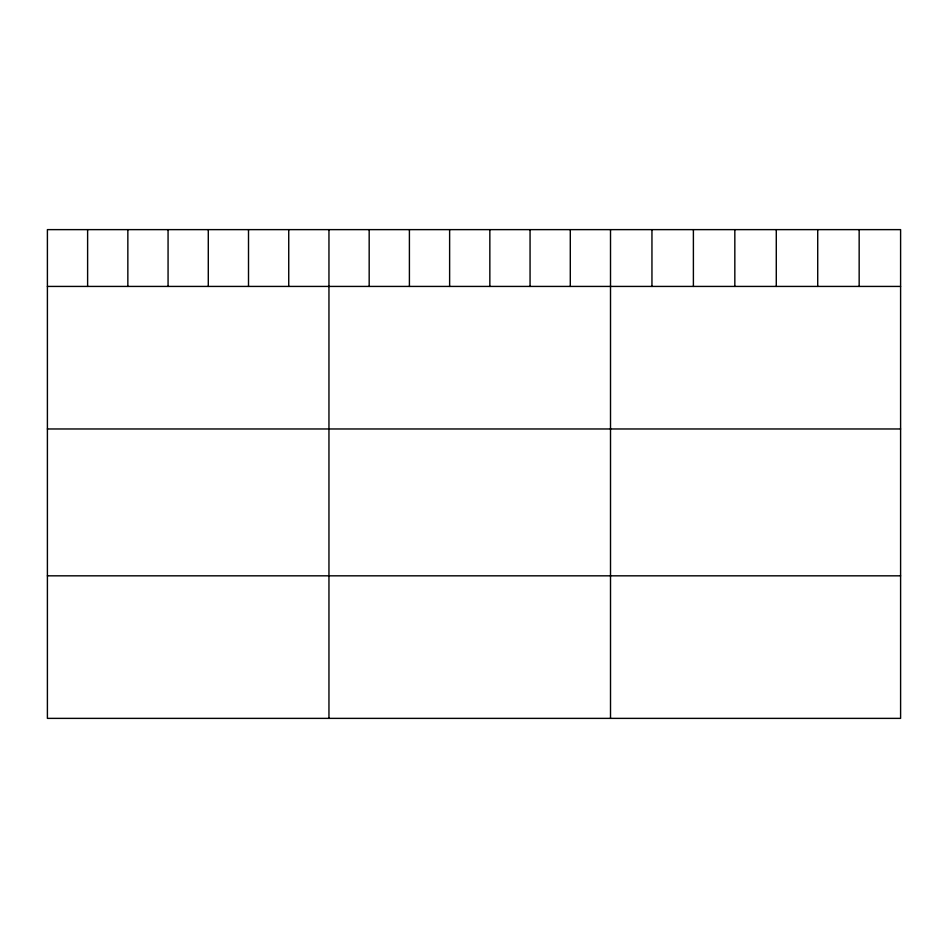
<?xml version="1.0" encoding="UTF-8"?>
<svg xmlns="http://www.w3.org/2000/svg" width="948" height="948" viewBox="0 0 948 948"><rect width="100%" height="100%" fill="white"/><g stroke="black" fill="none" stroke-linecap="round" stroke-linejoin="round"><path stroke-width="1.42" d="M900.6 286.426L900.6 718.371L47.4 718.371L47.4 229.629L900.6 229.629L900.6 286.426L47.4 286.426M47.4 428.97L900.6 428.97M47.4 575.827L900.6 575.827M859.161 229.629L859.161 286.426M817.721 229.629L817.721 286.426M776.282 229.629L776.282 286.426M734.83 229.629L734.83 286.426M693.391 229.629L693.391 286.426M651.951 229.629L651.951 286.426M610.512 229.629L610.512 718.371M570.293 229.629L570.293 286.426M530.062 229.629L530.062 286.426M489.843 229.629L489.843 286.426M449.625 229.629L449.625 286.426M409.406 229.629L409.406 286.426M369.175 229.629L369.175 286.426M328.956 229.629L328.956 718.371M288.737 229.629L288.737 286.426M248.506 229.629L248.506 286.426M208.287 229.629L208.287 286.426M168.069 229.629L168.069 286.426M127.85 229.629L127.85 286.426M87.619 229.629L87.619 286.426"/></g></svg>
